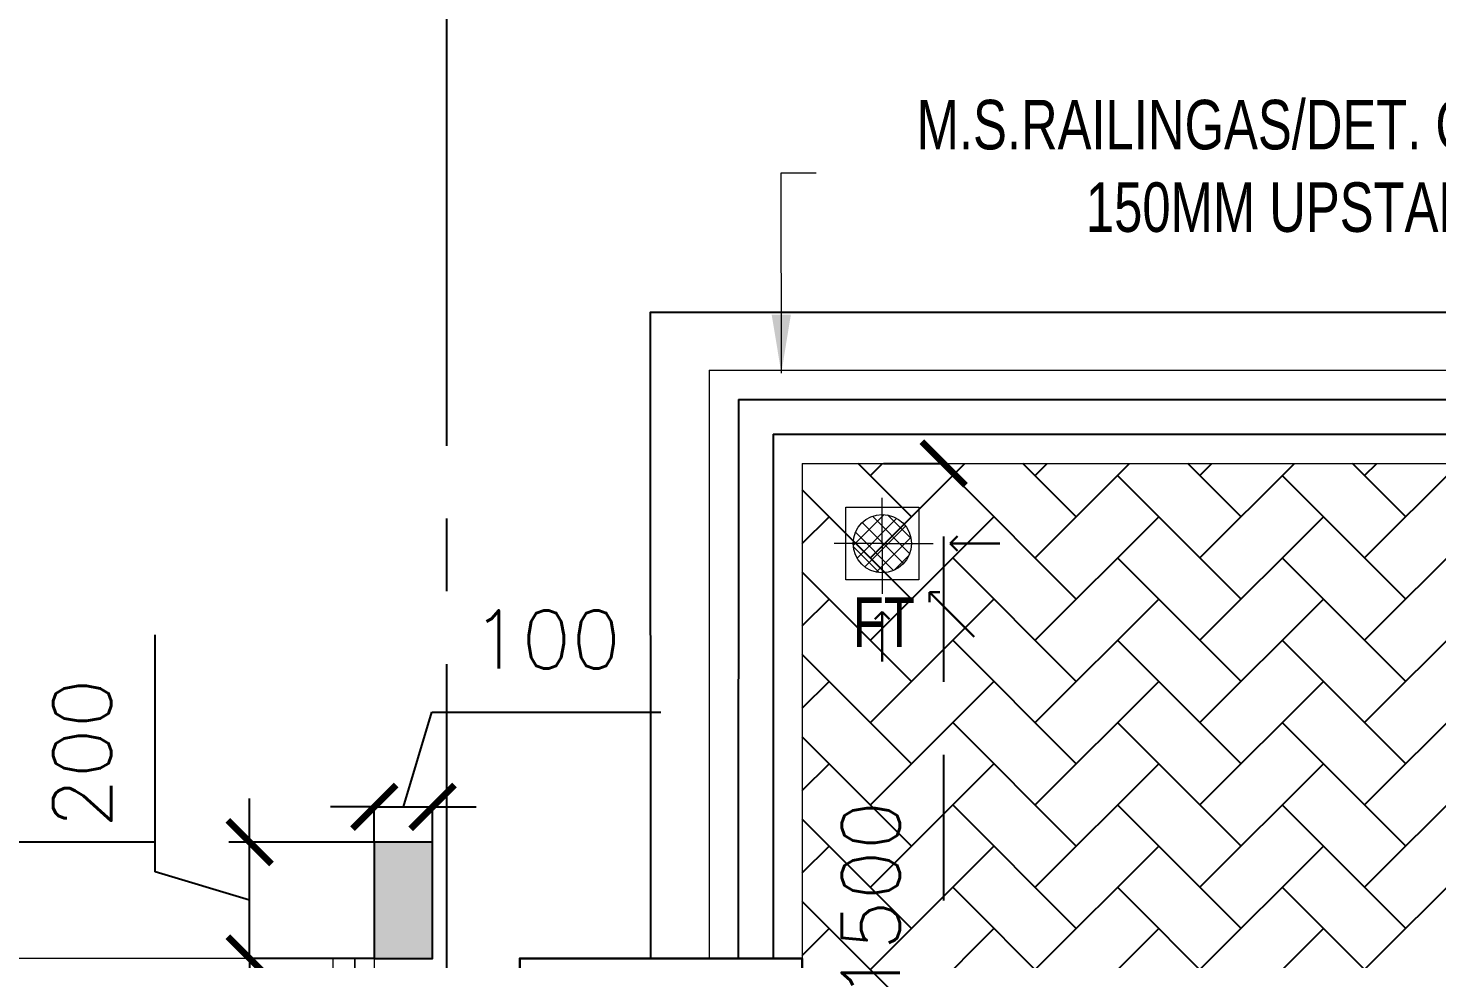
# Model space of a CAD drawing. Header units: millimetres. Extents: x 1124992 to 1258557, y -5767803 to -5695799.
# Drawn here: x 1217818 to 1220237, y -5709939 to -5708341 of the extents above; entities that cross this region are included whole.
import ezdxf

# ---------------------------------------------------------------- set-up
doc = ezdxf.new("R2010")
doc.units = ezdxf.units.MM
doc.header["$LTSCALE"] = 1000
doc.header["$MEASUREMENT"] = 0
for name, pattern in [('$1$AUDIT_D_120904163729-0', [0]), ('$36$HIDDEN', [0.375, 0.25, -0.125]), ('AUDIT_D_120904163729-0', [0]), ('T8(T9 IS SIMILAR) - DIMENSION & TEXTING$0$HIDDEN', [0.375, 0.25, -0.125]), ('T8(T9 IS SIMILAR) - TYPICAL FLOOR ELEVATION$0$AUDIT_D_120904163729-0', [0]), ('T8(T9 IS SIMILAR) - TYPICAL FLOOR ELEVATION$0$HIDDEN', [0.375, 0.25, -0.125]), ('T8_REFUGE COLUMNS$0$CENTER2', [1.125, 0.75, -0.125, 0.125, -0.125])]:
    doc.linetypes.add(name, pattern=pattern)
doc.layers.get('0').update_dxf_attribs({"linetype": 'AUDIT_D_120904163729-0'})
for name, color, linetype in [('$0$A-HATCH -160', 251, '$1$AUDIT_D_120904163729-0'), ('$21$A-DIMENSIONS', 2, '$36$HIDDEN'), ('3BHK-A$0$A-DECK SUNK 125', 8, 'Continuous'), ('3BHK-A$0$ELE 1', 1, 'Continuous'), ('T8(T9 IS SIMILAR) - DIMENSION & TEXTING$0$A-DIMENSIONS', 2, 'T8(T9 IS SIMILAR) - DIMENSION & TEXTING$0$HIDDEN'), ('T8(T9 IS SIMILAR) - TYPICAL FLOOR ELEVATION$0$A-DIM', 1, 'T8(T9 IS SIMILAR) - TYPICAL FLOOR ELEVATION$0$AUDIT_D_120904163729-0'), ('T8(T9 IS SIMILAR) - TYPICAL FLOOR ELEVATION$0$A-WALL HATCH', 252, 'T8(T9 IS SIMILAR) - TYPICAL FLOOR ELEVATION$0$AUDIT_D_120904163729-0'), ('T8(T9 IS SIMILAR) - TYPICAL FLOOR ELEVATION$0$A-WALL-FEATURES', 6, 'T8(T9 IS SIMILAR) - TYPICAL FLOOR ELEVATION$0$AUDIT_D_120904163729-0'), ('T8_REFUGE COLUMNS$0$A-CENTERLINE', 193, 'T8_REFUGE COLUMNS$0$CENTER2'), ('T8_TYPICAL COLUMNS$0$A-RCC COLS', 3, 'Continuous')]:
    doc.layers.add(name, color=color, linetype=linetype)
for name, color, linetype, lineweight in [('3BHK-A$0$$0$Window', 4, 'Continuous', 20), ('3BHK-A$0$$1$A-WALL- 160', 6, 'Continuous', 30), ('3BHK-A$0$a-TOI-fixtures', 251, 'Continuous', 0), ('3BHK-A$0$A-WALL- 160', 6, 'Continuous', 30), ('3BHK-A$0$Ele', 8, 'Continuous', 15), ('T8(T9 IS SIMILAR) - DIMENSION & TEXTING$0$R0-18-10-2014-T1-1st Podium Floor Plan$0$Text', 2, 'Continuous', 0), ('T8(T9 IS SIMILAR)$0$D&W', 8, 'Continuous', 25)]:
    doc.layers.add(name, color=color, linetype=linetype, lineweight=lineweight)
doc.styles.add('3BHK-A$0$Romans 1', font='romans.shx', dxfattribs={"height": 100})
doc.styles.add('T8(T9 IS SIMILAR) - DIMENSION & TEXTING$0$ARIAL ARROW', font='swisscl.ttf')
doc.styles.add('T8(T9 IS SIMILAR) - DIMENSION & TEXTING$0$Romans 1', font='romans.shx', dxfattribs={"height": 100})
doc.styles.add('T8(T9 IS SIMILAR) - DIMENSION & TEXTING$0$Tahoma', font='tahoma.ttf')
doc.styles.add('T8(T9 IS SIMILAR) - TYPICAL FLOOR ELEVATION$0$Romans 1', font='romans.shx', dxfattribs={"height": 100})
doc.dimstyles.new('3BHK-A$0$ALPINE S', dxfattribs={"dimscale": 0, "dimtxt": 100, "dimasz": 75, "dimexe": 0, "dimexo": 0, "dimgap": 75, "dimtad": 1, "dimdec": 0, "dimzin": 0, "dimdsep": 46, "dimtxsty": '3BHK-A$0$Romans 1', "dimblk": '3BHK-A$0$_ArchTick', "dimcen": 0.09, "dimclrd": 256, "dimclre": 256, "dimclrt": 7, "dimadec": 0, "dimazin": 0, "dimtfac": 1, "dimtdec": 0, "dimtofl": 0, "dimtmove": 1, "dimatfit": 0, "dimldrblk": '3BHK-A$0$_Open90', "dimfxl": 1, "dimtolj": 1, "dimtzin": 0, "dimarcsym": 0})
doc.dimstyles.new('T8(T9 IS SIMILAR) - DIMENSION & TEXTING$0$ALPINE S', dxfattribs={"dimscale": 0, "dimtxt": 100, "dimasz": 75, "dimexe": 0, "dimexo": 0, "dimgap": 75, "dimtad": 1, "dimdec": 0, "dimzin": 0, "dimdsep": 46, "dimtxsty": 'T8(T9 IS SIMILAR) - DIMENSION & TEXTING$0$Romans 1', "dimblk": 'T8(T9 IS SIMILAR) - DIMENSION & TEXTING$0$_ArchTick', "dimcen": 0.09, "dimclrd": 256, "dimclre": 256, "dimclrt": 7, "dimadec": 0, "dimazin": 0, "dimtfac": 1, "dimtdec": 0, "dimtofl": 0, "dimtmove": 1, "dimatfit": 0, "dimldrblk": 'T8(T9 IS SIMILAR) - DIMENSION & TEXTING$0$_Open90', "dimfxl": 1, "dimtolj": 1, "dimtzin": 0, "dimarcsym": 0})
doc.dimstyles.new('T8(T9 IS SIMILAR) - DIMENSION & TEXTING$0$SAMATA STD', dxfattribs={"dimtxt": 100, "dimasz": 50, "dimexe": 50, "dimexo": 50, "dimgap": 10, "dimtad": 0, "dimdec": 0, "dimrnd": 5, "dimzin": 0, "dimdsep": 46, "dimtxsty": 'T8(T9 IS SIMILAR) - DIMENSION & TEXTING$0$Tahoma', "dimblk": 'T8(T9 IS SIMILAR) - DIMENSION & TEXTING$0$_Origin2', "dimcen": -50, "dimdle": 50, "dimclrd": 7, "dimclre": 7, "dimclrt": 7, "dimadec": 0, "dimazin": 0, "dimtfac": 1, "dimtdec": 0, "dimtmove": 1, "dimatfit": 3, "dimfxl": 150, "dimtfill": 1, "dimtolj": 1, "dimtzin": 0, "dimlwd": -1, "dimlwe": -1, "dimarcsym": 0})
doc.dimstyles.new('T8(T9 IS SIMILAR) - TYPICAL FLOOR ELEVATION$0$ALPINE S', dxfattribs={"dimscale": 0, "dimtxt": 100, "dimasz": 75, "dimexe": 0, "dimexo": 0, "dimgap": 75, "dimtad": 1, "dimdec": 0, "dimzin": 0, "dimdsep": 46, "dimtxsty": 'T8(T9 IS SIMILAR) - TYPICAL FLOOR ELEVATION$0$Romans 1', "dimblk": 'T8(T9 IS SIMILAR) - TYPICAL FLOOR ELEVATION$0$_ArchTick', "dimcen": 0.09, "dimclrd": 256, "dimclre": 256, "dimclrt": 7, "dimadec": 0, "dimazin": 0, "dimtfac": 1, "dimtdec": 0, "dimtofl": 0, "dimtmove": 1, "dimatfit": 0, "dimldrblk": 'T8(T9 IS SIMILAR) - TYPICAL FLOOR ELEVATION$0$_Open90', "dimfxl": 1, "dimtolj": 1, "dimtzin": 0, "dimarcsym": 0})

# ---------------------------------------------------------------- blocks, each defined once
blk = doc.blocks.new('T8(T9 IS SIMILAR) - DIMENSION & TEXTING$0$_ArchTick')
at = {"color": 0, "linetype": 'ByBlock', "const_width": 0.15}
blk.add_lwpolyline([(-0.5, -0.5), (0.5, 0.5)], dxfattribs=at)
blk = doc.blocks.new('*D406')
at = {"layer": 'T8(T9 IS SIMILAR) - DIMENSION & TEXTING$0$A-DIMENSIONS', "linetype": 'T8(T9 IS SIMILAR) - DIMENSION & TEXTING$0$HIDDEN', "lineweight": -2, "transparency": 16777216}
for p, q in [((1219286.621240654, -5709088.914330672), (1219389.990296974, -5709088.914330672)), ((1219286.653179465, -5710588.949365883), (1219389.990296974, -5710588.949365883))]:
    blk.add_line(p, q, dxfattribs=at)
at = {"layer": 'T8(T9 IS SIMILAR) - DIMENSION & TEXTING$0$A-DIMENSIONS', "lineweight": -2, "transparency": 16777216}
blk.add_line((1219389.990296974, -5710588.949365883), (1219389.990296974, -5709088.914330672), dxfattribs=at)
at = {"layer": 'T8(T9 IS SIMILAR) - DIMENSION & TEXTING$0$A-DIMENSIONS', "linetype": 'ByBlock', "lineweight": -2, "transparency": 16777216, "xscale": 75, "yscale": 75, "zscale": 75}
for p, rotation in [((1219389.990296974, -5709088.914330672), 90), ((1219389.990296974, -5710588.949365883), 270)]:
    blk.add_blockref('T8(T9 IS SIMILAR) - DIMENSION & TEXTING$0$_ArchTick', p, dxfattribs=dict(at, rotation=rotation))
at = {"layer": 'T8(T9 IS SIMILAR) - DIMENSION & TEXTING$0$A-DIMENSIONS', "color": 7, "linetype": 'ByBlock', "transparency": 16777216, "insert": (1219264.990296975, -5709838.931848277), "char_height": 100, "attachment_point": 5, "rotation": 90, "style": 'T8(T9 IS SIMILAR) - DIMENSION & TEXTING$0$Romans 1'}
blk.add_mtext('\\A1;1500', dxfattribs=at)
blk = doc.blocks.new('T8(T9 IS SIMILAR) - DIMENSION & TEXTING$0$_Open90')
at = {"color": 0, "linetype": 'ByBlock', "lineweight": -2}
for p, q in [((-0.5, 0.5), (0, 0)), ((0, 0), (-1, 0)), ((0, 0), (-0.5, -0.5))]:
    blk.add_line(p, q, dxfattribs=at)
blk = doc.blocks.new('T8(T9 IS SIMILAR) - DIMENSION & TEXTING$0$_Origin2')
at = {"color": 0, "linetype": 'ByBlock', "lineweight": -2}
blk.add_line((-0.5, 0), (-1, 0), dxfattribs=at)
for radius in [0.5, 0.25]:
    blk.add_circle((0, 0), radius, dxfattribs=at)
blk = doc.blocks.new('T8_REFUGE COLUMNS')
at = {"layer": 'T8_REFUGE COLUMNS$0$A-CENTERLINE'}
blk.add_line((1218537.069074492, -5714683.190789681), (1218537.069074492, -5698573.632249597), dxfattribs=at)
blk = doc.blocks.new('T8_TYPICAL COLUMNS')
at = {"layer": 'T8_TYPICAL COLUMNS$0$A-RCC COLS', "linetype": 'ByBlock'}
blk.add_blockref('T8_REFUGE COLUMNS', (0, 0), dxfattribs=at)
blk = doc.blocks.new('3BHK-A$0$$0$2400')
at = {"layer": '3BHK-A$0$$0$Window', "color": 1, "lineweight": 13}
for p, q in [((1151176.486151809, -5692111.929242792), (1148842.486151809, -5692111.929242792)), ((1149607.486151809, -5692111.929242792), (1148879.986151809, -5692111.929242792)), ((1149607.486151809, -5692165.255909459), (1148879.986151809, -5692165.255909459)), ((1150373.736151809, -5692165.255909459), (1149644.986151809, -5692165.255909459)), ((1150411.236151809, -5692165.255909459), (1151176.48615181, -5692165.25590946)), ((1149607.486151809, -5692218.582576125), (1148842.486151809, -5692218.582576125)), ((1150373.736151809, -5692218.582576125), (1149644.986151809, -5692218.582576125)), ((1151138.986151809, -5692218.582576125), (1150411.236151809, -5692218.582576125)), ((1150373.736151809, -5692271.929242792), (1148842.486151809, -5692271.929242792)), ((1151138.986151809, -5692271.929242792), (1150411.236151809, -5692271.929242792))]:
    blk.add_line(p, q, dxfattribs=at)
at = {"layer": '3BHK-A$0$$0$Window', "color": 5, "lineweight": 13}
for p, q in [((1149607.486151809, -5692142.172576125), (1148879.986151809, -5692142.172576125)), ((1149607.486151809, -5692146.672576125), (1148879.986151809, -5692146.672576125)), ((1150373.736151809, -5692183.839242792), (1149644.986151809, -5692183.839242792)), ((1150373.736151809, -5692199.999242792), (1149644.986151809, -5692199.999242792)), ((1151138.986151809, -5692237.165909459), (1150411.236151809, -5692237.165909459)), ((1151138.986151809, -5692253.345909459), (1150411.236151809, -5692253.345909459))]:
    blk.add_line(p, q, dxfattribs=at)
at = {"layer": '3BHK-A$0$$0$Window', "color": 4, "lineweight": 13}
for points in [[(1148842.486151809, -5692111.929242792), (1148809.486151809, -5692111.929242792), (1148809.486151809, -5692271.929242792), (1148842.486151809, -5692271.929242792)], [(1148879.986151809, -5692146.672576125), (1148879.986151809, -5692165.255909459), (1148842.486151809, -5692165.255909459), (1148842.486151809, -5692111.929242792), (1148879.986151809, -5692111.929242792), (1148879.986151809, -5692142.172576125), (1148875.486151809, -5692142.172576125), (1148875.486151809, -5692146.672576125)], [(1149607.486151809, -5692146.672576125), (1149607.486151809, -5692165.255909459), (1149644.986151809, -5692165.255909459), (1149644.986151809, -5692111.929242792), (1149607.486151809, -5692111.929242792), (1149607.486151809, -5692142.172576125), (1149611.986151809, -5692142.172576125), (1149611.986151809, -5692146.672576125)], [(1151209.486151809, -5692111.929242792), (1151176.486151809, -5692111.929242792), (1151176.486151809, -5692271.929242792), (1151209.486151809, -5692271.929242792)], [(1149644.986151809, -5692199.999242792), (1149644.986151809, -5692218.582576125), (1149607.486151809, -5692218.582576125), (1149607.486151809, -5692165.255909459), (1149644.986151809, -5692165.255909459), (1149644.986151809, -5692183.839242792), (1149640.486151809, -5692183.839242792), (1149640.486151809, -5692199.999242792)], [(1150373.736151809, -5692199.999242792), (1150373.736151809, -5692218.582576125), (1150411.236151809, -5692218.582576125), (1150411.236151809, -5692165.255909459), (1150373.736151809, -5692165.255909459), (1150373.736151809, -5692183.839242792), (1150378.236151809, -5692183.839242792), (1150378.236151809, -5692199.999242792)], [(1150411.236151809, -5692253.345909459), (1150411.236151809, -5692271.929242792), (1150373.736151809, -5692271.929242792), (1150373.736151809, -5692218.582576125), (1150411.236151809, -5692218.582576125), (1150411.236151809, -5692237.165909459), (1150406.736151809, -5692237.165909459), (1150406.736151809, -5692253.345909459)], [(1151138.986151809, -5692253.345909459), (1151138.986151809, -5692271.929242792), (1151176.486151809, -5692271.929242792), (1151176.486151809, -5692218.582576125), (1151138.986151809, -5692218.582576125), (1151138.986151809, -5692237.165909459), (1151143.486151809, -5692237.165909459), (1151143.486151809, -5692253.345909459)]]:
    blk.add_lwpolyline(points, close=True, dxfattribs=at)
blk = doc.blocks.new('3BHK-A$0$_ArchTick')
at = {"color": 0, "linetype": 'ByBlock', "const_width": 0.15}
blk.add_lwpolyline([(-0.5, -0.5), (0.5, 0.5)], dxfattribs=at)
blk = doc.blocks.new('3BHK-A$0$_Open90')
at = {"color": 0, "linetype": 'ByBlock', "lineweight": -2}
for p, q in [((0, 0), (-1, 0)), ((-0.5, 0.5), (0, 0)), ((0, 0), (-0.5, -0.5))]:
    blk.add_line(p, q, dxfattribs=at)
blk = doc.blocks.new('T8(T9 IS SIMILAR) - TYPICAL FLOOR ELEVATION$0$_ArchTick')
at = {"color": 0, "linetype": 'ByBlock', "const_width": 0.15}
blk.add_lwpolyline([(-0.5, -0.5), (0.5, 0.5)], dxfattribs=at)
blk = doc.blocks.new('*D722')
at = {"layer": 'T8(T9 IS SIMILAR) - TYPICAL FLOOR ELEVATION$0$A-DIM', "lineweight": -2, "transparency": 16777216}
for p, q in [((1218036.007950633, -5709790.063223761), (1218036.007950633, -5709382.920366618)), ((1218198.507950633, -5709738.813223761), (1218198.507950633, -5709663.813223761)), ((1218198.507950633, -5709938.813223761), (1218198.507950633, -5709738.813223761)), ((1218198.507950633, -5709838.813223761), (1218036.007950633, -5709790.063223761)), ((1218198.507950633, -5709938.813223761), (1218198.507950633, -5710013.813223761))]:
    blk.add_line(p, q, dxfattribs=at)
at = {"layer": 'T8(T9 IS SIMILAR) - TYPICAL FLOOR ELEVATION$0$A-DIM', "linetype": 'T8(T9 IS SIMILAR) - TYPICAL FLOOR ELEVATION$0$HIDDEN', "lineweight": -2, "transparency": 16777216}
for p, q in [((1218412.536329382, -5709738.813223761), (1218198.507950633, -5709738.813223761)), ((1218412.53649961, -5709938.813223761), (1218198.507950633, -5709938.813223761))]:
    blk.add_line(p, q, dxfattribs=at)
at = {"layer": 'T8(T9 IS SIMILAR) - TYPICAL FLOOR ELEVATION$0$A-DIM', "linetype": 'ByBlock', "lineweight": -2, "transparency": 16777216, "xscale": 75, "yscale": 75, "zscale": 75}
for p, rotation in [((1218198.507950633, -5709738.813223761), 270), ((1218198.507950633, -5709938.813223761), 90)]:
    blk.add_blockref('T8(T9 IS SIMILAR) - TYPICAL FLOOR ELEVATION$0$_ArchTick', p, dxfattribs=dict(at, rotation=rotation))
at = {"layer": 'T8(T9 IS SIMILAR) - TYPICAL FLOOR ELEVATION$0$A-DIM', "color": 7, "linetype": 'ByBlock', "transparency": 16777216, "insert": (1217911.007950634, -5709586.491795189), "char_height": 100, "attachment_point": 5, "rotation": 90, "style": 'T8(T9 IS SIMILAR) - TYPICAL FLOOR ELEVATION$0$Romans 1'}
blk.add_mtext('\\A1;200', dxfattribs=at)
blk = doc.blocks.new('T8(T9 IS SIMILAR) - TYPICAL FLOOR ELEVATION$0$_Open90')
at = {"color": 0, "linetype": 'ByBlock', "lineweight": -2}
for p, q in [((-0.5, 0.5), (0, 0)), ((0, 0), (-1, 0)), ((0, 0), (-0.5, -0.5))]:
    blk.add_line(p, q, dxfattribs=at)
blk = doc.blocks.new('*D727')
at = {"layer": 'T8(T9 IS SIMILAR) - TYPICAL FLOOR ELEVATION$0$A-DIM', "lineweight": -2, "transparency": 16777216}
for p, q in [((1218462.536499611, -5709678.445318688), (1218511.286499611, -5709515.945318688)), ((1218511.286499611, -5709515.945318688), (1218904.143642468, -5709515.945318688)), ((1218412.536499611, -5709678.445318688), (1218337.536499611, -5709678.445318688)), ((1218412.536499611, -5709678.445318688), (1218512.536499611, -5709678.445318688)), ((1218512.536499611, -5709678.445318688), (1218587.536499611, -5709678.445318688))]:
    blk.add_line(p, q, dxfattribs=at)
at = {"layer": 'T8(T9 IS SIMILAR) - TYPICAL FLOOR ELEVATION$0$A-DIM', "linetype": 'T8(T9 IS SIMILAR) - TYPICAL FLOOR ELEVATION$0$HIDDEN', "lineweight": -2, "transparency": 16777216}
for p, q in [((1218412.536499611, -5709738.813223761), (1218412.536499611, -5709678.445318688)), ((1218512.536499611, -5709738.813223761), (1218512.536499611, -5709678.445318688))]:
    blk.add_line(p, q, dxfattribs=at)
at = {"layer": 'T8(T9 IS SIMILAR) - TYPICAL FLOOR ELEVATION$0$A-DIM', "linetype": 'ByBlock', "lineweight": -2, "transparency": 16777216, "xscale": 75, "yscale": 75, "zscale": 75}
blk.add_blockref('T8(T9 IS SIMILAR) - TYPICAL FLOOR ELEVATION$0$_ArchTick', (1218412.536499611, -5709678.445318688), dxfattribs=at)
at = {"layer": 'T8(T9 IS SIMILAR) - TYPICAL FLOOR ELEVATION$0$A-DIM', "linetype": 'ByBlock', "lineweight": -2, "transparency": 16777216, "xscale": 75, "yscale": 75, "zscale": 75, "rotation": 180}
blk.add_blockref('T8(T9 IS SIMILAR) - TYPICAL FLOOR ELEVATION$0$_ArchTick', (1218512.536499611, -5709678.445318688), dxfattribs=at)
at = {"layer": 'T8(T9 IS SIMILAR) - TYPICAL FLOOR ELEVATION$0$A-DIM', "color": 7, "linetype": 'ByBlock', "transparency": 16777216, "insert": (1218707.71507104, -5709390.945318688), "char_height": 100, "attachment_point": 5, "style": 'T8(T9 IS SIMILAR) - TYPICAL FLOOR ELEVATION$0$Romans 1', "bg_fill": 3, "box_fill_scale": 1.25, "bg_fill_color": 256, "bg_fill_true_color": 13158600, "bg_fill_transparency": 0}
blk.add_mtext('\\A1;100', dxfattribs=at)
blk = doc.blocks.new('T8(T9 IS SIMILAR) - DIMENSION & TEXTING')
at = {"layer": 'T8(T9 IS SIMILAR) - DIMENSION & TEXTING$0$R0-18-10-2014-T1-1st Podium Floor Plan$0$Text', "linetype": 'ByBlock', "style": 'T8(T9 IS SIMILAR) - DIMENSION & TEXTING$0$ARIAL ARROW'}
blk.add_text('FT', height=85, dxfattribs=at).set_placement((1219233.861289084, -5709403.674048432))
at = {"layer": 'T8(T9 IS SIMILAR) - DIMENSION & TEXTING$0$R0-18-10-2014-T1-1st Podium Floor Plan$0$Text', "linetype": 'ByBlock', "insert": (1220365.13534269, -5708464.23183345, 0.4895635743113104), "char_height": 85, "width": 1176.168103157658, "attachment_point": 3, "style": 'T8(T9 IS SIMILAR) - DIMENSION & TEXTING$0$ARIAL ARROW'}
blk.add_mtext('M.S.RAILINGAS/DET. ON 150MM UPSTAND', dxfattribs=at)
at = {"layer": 'T8(T9 IS SIMILAR) - DIMENSION & TEXTING$0$A-DIMENSIONS', "linetype": 'ByBlock'}
dim = blk.add_linear_dim(base=(1219389.990296974, -5709088.914330672, 0.4895635743113104), p1=(1219286.653179465, -5710588.949365883, 0.4895635743113104), p2=(1219286.621240654, -5709088.914330672, 0.4895635743113104), angle=90, dimstyle='T8(T9 IS SIMILAR) - DIMENSION & TEXTING$0$ALPINE S', override={"dimscale": 1, "dimfxl": 5, "dimarcsym": 1}, dxfattribs=at)
dim.commit()
dim.dimension.update_dxf_attribs({"geometry": '*D406', "text_midpoint": (1219264.990296975, -5709838.931848277, 0.4895635743113104)})
at = {"layer": 'T8(T9 IS SIMILAR) - DIMENSION & TEXTING$0$R0-18-10-2014-T1-1st Podium Floor Plan$0$Text'}
blk.add_leader([(1219111.316096684, -5708933.359682003), (1219110.7863532, -5708589.525819267), (1219171.162247004, -5708589.553024051)], dimstyle='T8(T9 IS SIMILAR) - DIMENSION & TEXTING$0$SAMATA STD', override={"dimscale": 1, "dimasz": 100, "dimclrd": 2, "dimfxlon": 1, "dimarcsym": 1}, dxfattribs=at)
blk = doc.blocks.new('3BHK-A$0$A$C1DA736AB')
at = {"layer": '3BHK-A$0$a-TOI-fixtures', "linetype": 'ByBlock'}
for points in [[(117.0387634050567, 0.417050295509398, -1.444221873203588e-07), (202.2607585566584, 0.417050295509398, -1.444221873203588e-07)], [(81.71770091936924, -82.77827512752265, -1.444221873203588e-07), (158.1694625304081, -159.9498260067776, -1.444221873203588e-07)], [(0.4170502950437367, -117.0387634048238, -1.444221873203588e-07), (0.4170502950437367, -202.2607585564256, -1.444221873203588e-07)]]:
    blk.add_leader(points, dimstyle='3BHK-A$0$ALPINE S', override={"dimscale": 1, "dimasz": 25, "dimtad": 0, "dimfxl": 5, "dimtfill": 1, "dimarcsym": 1}, dxfattribs=at)
blk = doc.blocks.new('3BHK-A$0$Type-A-First Floor Plan-bottom-up$0$FLOOR TRAP-flat-6')
at = {"layer": '3BHK-A$0$a-TOI-fixtures'}
h = blk.add_hatch(dxfattribs=at)
h.set_pattern_fill('ACET-2D-_USER', color=256, scale=20, angle=45, style=0, double=1, pattern_type=0)
h.set_pattern_definition([(45, (-789896.9811593808, 5385770.065510595), (-14.14213562373095, 14.14213562373095), []), (135, (-789896.9811593808, 5385770.065510595), (-14.14213562373095, -14.14213562373095), [])])
edge = h.paths.add_edge_path()
edge.add_arc((150, 150), 50, 0, 360)
for q in [(150, 228.6066128518432), (67.63823741488159, 150), (237.4005553794559, 150), (150, 63.56981365382671)]:
    blk.add_line((150, 150), q, dxfattribs=at)
blk.add_lwpolyline([(87.5, 212.5), (212.5, 212.5), (212.5, 87.5), (87.5, 87.5)], close=True, dxfattribs=at)
blk.add_circle((150, 150), 50, dxfattribs=at)
at = {"layer": '3BHK-A$0$A-WALL- 160', "linetype": 'ByBlock'}
blk.add_blockref('3BHK-A$0$A$C1DA736AB', (149.5829497049563, 149.5829497044906, 1.444221873203588e-07), dxfattribs=at)
blk = doc.blocks.new('3BHK-A')
at = {"layer": '3BHK-A$0$A-DECK SUNK 125'}
h = blk.add_hatch(dxfattribs=at)
h.set_pattern_fill('AR-HBONE', color=256, scale=25)
h.set_pattern_definition([(45.00000000000001, (1.30385160446167e-08, 0), (1.110223024625157e-14, 141.4213562373095), [299.9999999999999, -99.99999999999997]), (135, (70.71067813783884, 70.71067812480032), (1.110223024625157e-14, 141.4213562373095), [299.9999999999992, -99.9999999999998])])
h.paths.add_polyline_path([(1193397.379559137, -5709088.518926526), (1190792.739548378, -5709088.673284889), (1190792.739548378, -5709388.518926526), (1190232.739604955, -5709388.518926526), (1190232.739604954, -5710588.518926526), (1193397.379558423, -5710588.512239891)])
h.paths.add_polyline_path([(1193497.379558423, -5710588.518926526), (1193497.320872995, -5710038.518926526), (1193882.260591126, -5710038.518926526), (1193882.260591126, -5710188.518926526), (1193682.556000597, -5710188.518926526), (1193682.556000597, -5710588.518926526)])
at = {"layer": '3BHK-A$0$A-WALL- 160', "linetype": 'ByBlock', "elevation": -0.02432551863291288}
blk.add_lwpolyline([(1193397.379559137, -5709938.518926526), (1193882.260591126, -5709938.518926526), (1193882.260591126, -5710038.518926526), (1193397.32087044, -5710038.518926526)], close=True, dxfattribs=at)
at = {"layer": '3BHK-A$0$Ele'}
for p, q in [((1193557.379559137, -5708928.518926526, -0.02432551863291288), (1190632.739548377, -5708928.518926526, -0.04865103726582576)), ((1193557.379559137, -5708928.518926526, -0.02432551863291288), (1193557.379558313, -5709938.817185936, -0.02432551863291288)), ((1193397.379559137, -5709088.518926526, -0.02432551863291288), (1190792.739548377, -5709088.518926526, -0.04865103726582576)), ((1193397.379559137, -5709088.518926526, -0.02432551863291288), (1193397.379558313, -5709938.817185936, -0.02432551863291288))]:
    blk.add_line(p, q, dxfattribs=at)
at = {"layer": '3BHK-A$0$ELE 1'}
for p, q in [((1193507.084147234, -5708978.518928958, -0.02432551863291288), (1190682.739550809, -5708978.518928958, -0.04865103726582576)), ((1193507.084147234, -5708978.518928958, -0.02432551863291288), (1193507.379555882, -5709938.817185936, -0.02432551863291288)), ((1193447.379561569, -5709038.518924095, -0.02432551863291288), (1190742.739545946, -5709038.518924095, -0.04865103726582576)), ((1193447.379561569, -5709038.518924095, -0.02432551863291288), (1193447.379560745, -5709938.817185936, -0.02432551863291288))]:
    blk.add_line(p, q, dxfattribs=at)
at = {"layer": '3BHK-A$0$$1$A-WALL- 160', "linetype": 'ByBlock', "rotation": 180}
blk.add_blockref('3BHK-A$0$$0$2400', (2345341.848923315, -11402210.4481693, -0.02432551863291288), dxfattribs=at)
at = {"layer": '3BHK-A$0$a-TOI-fixtures', "extrusion": (0, 0, -1), "zscale": -1}
blk.add_blockref('3BHK-A$0$Type-A-First Floor Plan-bottom-up$0$FLOOR TRAP-flat-6', (-1193410.039572788, -5709376.217473127, 0.02432551863291288), dxfattribs=at)
blk = doc.blocks.new('T8(T9 IS SIMILAR) - TYPICAL FLOOR ELEVATION')
at = {"layer": 'T8(T9 IS SIMILAR) - TYPICAL FLOOR ELEVATION$0$A-WALL HATCH', "linetype": 'ByBlock'}
h = blk.add_hatch(dxfattribs=at)
h.set_pattern_fill('ZIGZAG', color=256, scale=250)
h.set_pattern_definition([(0, (0, 0), (31.25, 31.25), [31.25, -31.25]), (90, (31.25, 0), (-31.25, 31.25), [31.25, -31.25])])
h.paths.add_polyline_path([(1186332.744911022, -5719983.513847706), (1186332.744911022, -5719683.513847706), (1186432.744911022, -5719683.513847706), (1186432.744911021, -5719883.513847706), (1186982.742257987, -5719883.513847708), (1186982.742257987, -5719523.462200978), (1187082.742257987, -5719523.462200978), (1187082.742257988, -5719983.513847708)])
h.paths.add_polyline_path([(1190232.739604954, -5719983.513847706), (1190232.739604954, -5719683.513847706), (1190132.739604954, -5719683.513847706), (1190132.739604955, -5719883.513847706), (1189582.742257989, -5719883.513847708), (1189582.742257989, -5719523.462200978), (1189482.742257989, -5719523.462200978), (1189482.742257989, -5719983.513847708)])
h.paths.add_polyline_path([(1190857.655016405, -5717933.453114517), (1190857.655016405, -5717733.453114517), (1190757.655016405, -5717733.453114517), (1190757.655016405, -5717933.453114517)])
h.paths.add_polyline_path([(1193357.655016405, -5717733.453114517), (1193357.655016405, -5717933.453114517), (1193257.655016405, -5717933.453114517), (1193257.655016405, -5717733.453114517)])
h.paths.add_polyline_path([(1196632.824636635, -5709938.81322376), (1196632.824636635, -5709738.81322376), (1196532.824636635, -5709738.81322376), (1196532.824636635, -5709938.81322376)])
h.paths.add_polyline_path([(1194131.992500206, -5709738.813223761), (1194131.992500206, -5709938.813223761), (1194031.992500206, -5709938.813223761), (1194031.992500206, -5709738.813223761)])
h.paths.add_polyline_path([(1195742.656880111, -5701889.698001103), (1196212.787461024, -5701889.6980011), (1196212.787461024, -5702349.698001103), (1196112.787461021, -5702349.698001103), (1196112.787461021, -5701989.6980011), (1195742.656880111, -5701989.698001103)])
h.paths.add_polyline_path([(1198312.787461024, -5702349.698001103), (1198312.787461024, -5701889.698001102), (1199132.592345926, -5701889.698001103), (1199132.592345926, -5701989.698001103), (1198412.787461025, -5701989.698001102), (1198412.787461025, -5702349.698001103)])
h.paths.add_polyline_path([(1199662.520018372, -5701090.315009164), (1199662.520018372, -5700890.315009164), (1199762.520018372, -5700890.315009164), (1199762.520018372, -5701090.315009164)])
h.paths.add_polyline_path([(1201862.646937739, -5700890.315009164), (1201862.646937739, -5701090.315009164), (1201962.646937739, -5701090.315009164), (1201962.646937739, -5700890.315009164)])
h.paths.add_polyline_path([(1210681.882062078, -5700890.315009164), (1210681.882062078, -5701090.315009164), (1210581.882062078, -5701090.315009164), (1210581.882062078, -5700890.315009164)])
h.paths.add_polyline_path([(1212882.008981445, -5701090.315009164), (1212882.008981445, -5700890.315009164), (1212782.008981445, -5700890.315009164), (1212782.008981445, -5701090.315009164)])
h.paths.add_polyline_path([(1214231.79839973, -5702349.698001103), (1214231.79839973, -5701889.698001098), (1213412.264499907, -5701889.698001103), (1213412.264499907, -5701989.698001103), (1214131.79839973, -5701989.698001098), (1214131.79839973, -5702349.698001103)])
h.paths.add_polyline_path([(1216801.936660584, -5701889.698000361), (1216331.79839973, -5701889.698001101), (1216331.79839973, -5702349.698001103), (1216431.798399733, -5702349.698001103), (1216431.798399733, -5701989.698001101), (1216801.936660372, -5701989.698001885)])
h.paths.add_polyline_path([(1215911.704363182, -5709938.81322376), (1215911.704363182, -5709738.81322376), (1216011.704363182, -5709738.81322376), (1216011.704363182, -5709938.81322376)])
h.paths.add_polyline_path([(1218412.536499611, -5709738.813223761), (1218412.536499611, -5709938.813223761), (1218512.536499611, -5709938.813223761), (1218512.536499611, -5709738.813223761)])
h.paths.add_polyline_path([(1221686.873983412, -5717933.453114517), (1221686.873983412, -5717733.453114517), (1221786.873983412, -5717733.453114517), (1221786.873983412, -5717933.453114517)])
h.paths.add_polyline_path([(1219186.873983412, -5717733.453114517), (1219186.873983412, -5717933.453114517), (1219286.873983412, -5717933.453114517), (1219286.873983412, -5717733.453114517)])
h.paths.add_polyline_path([(1222311.789394862, -5719983.513847706), (1222311.789394862, -5719683.513847706), (1222411.789394862, -5719683.513847706), (1222411.789394861, -5719883.513847706), (1222961.786741827, -5719883.513847708), (1222961.786741827, -5719523.462200978), (1223061.786741827, -5719523.462200978), (1223061.786741827, -5719983.513847708)])
h.paths.add_polyline_path([(1226211.784088794, -5719983.513847706), (1226211.784088794, -5719683.513847706), (1226111.784088794, -5719683.513847706), (1226111.784088794, -5719883.513847706), (1225561.786741828, -5719883.513847708), (1225561.786741828, -5719523.462200978), (1225461.786741828, -5719523.462200978), (1225461.786741828, -5719983.513847708)])
h.paths.add_polyline_path([(1217001.923366661, -5727584.643967761), (1216901.923366661, -5727584.643967761), (1216901.923366661, -5727784.643967762), (1216356.798399731, -5727784.643967762), (1216356.798399731, -5727424.643967764), (1216256.798399731, -5727424.643967764), (1216256.798399731, -5727884.643967762), (1217001.923366661, -5727884.643967762)])
h.paths.add_polyline_path([(1214156.798399717, -5727424.643967764), (1214056.798399717, -5727424.643967764), (1214056.798399718, -5727784.643967762), (1213412.264499907, -5727784.643967762), (1213412.264499907, -5727884.643967761), (1214156.798399718, -5727884.643967763)])
h.paths.add_polyline_path([(1210681.882062078, -5728884.026959701), (1210681.882062078, -5728684.026959701), (1210581.882062078, -5728684.026959701), (1210581.882062078, -5728884.026959701)])
h.paths.add_polyline_path([(1212882.008981445, -5728684.026959701), (1212882.008981445, -5728884.026959701), (1212782.008981445, -5728884.026959701), (1212782.008981445, -5728684.026959701)])
h.paths.add_polyline_path([(1201862.646937739, -5728884.026959701), (1201862.646937739, -5728684.026959701), (1201962.646937739, -5728684.026959701), (1201962.646937739, -5728884.026959701)])
h.paths.add_polyline_path([(1199662.520018372, -5728684.026959701), (1199662.520018372, -5728884.026959701), (1199762.520018372, -5728884.026959701), (1199762.520018372, -5728684.026959701)])
h.paths.add_polyline_path([(1198387.730600097, -5727424.643967764), (1198487.730600097, -5727424.643967764), (1198487.730600097, -5727784.643967762), (1199132.264499908, -5727784.643967762), (1199132.264499908, -5727884.643967761), (1198387.730600098, -5727884.643967763)])
h.paths.add_polyline_path([(1195542.605633154, -5727584.643967761), (1195642.605633154, -5727584.643967761), (1195642.605633154, -5727784.643967762), (1196187.730600085, -5727784.643967762), (1196187.730600086, -5727424.643967764), (1196287.730600086, -5727424.643967764), (1196287.730600085, -5727884.643967762), (1195542.605633154, -5727884.643967762)])
at = {"layer": 'T8(T9 IS SIMILAR) - TYPICAL FLOOR ELEVATION$0$A-WALL-FEATURES', "color": 8, "linetype": 'T8(T9 IS SIMILAR) - TYPICAL FLOOR ELEVATION$0$HIDDEN'}
blk.add_line((1218412.536499611, -5709738.813223761, 0.6149634448385195), (1216011.704363182, -5709738.81322376, -0.02432551863291288), dxfattribs=at)
at = {"layer": 'T8(T9 IS SIMILAR) - TYPICAL FLOOR ELEVATION$0$A-WALL-FEATURES', "linetype": 'ByBlock', "elevation": -0.02432551863291288}
blk.add_lwpolyline([(1218887.298696446, -5709938.870440122), (1218886.946344205, -5708828.741834598), (1222011.799668951, -5708828.7118315), (1222011.779233928, -5709227.83590532)], dxfattribs=at)
blk.add_lwpolyline([(1218412.536499611, -5709738.813223761), (1218412.536499611, -5709938.813223761), (1218512.536499611, -5709938.813223761), (1218512.536499611, -5709738.813223761)], close=True, dxfattribs=at)
at = {"layer": 'T8(T9 IS SIMILAR) - TYPICAL FLOOR ELEVATION$0$A-DIM', "linetype": 'ByBlock'}
dim = blk.add_linear_dim(base=(1218198.507950633, -5709738.813223761), p1=(1218412.53649961, -5709938.813223761, -0.02432551863291288), p2=(1218412.536329382, -5709738.813223761, 0.6149633995119075), angle=90, dimstyle='T8(T9 IS SIMILAR) - TYPICAL FLOOR ELEVATION$0$ALPINE S', override={"dimscale": 1, "dimfxl": 5, "dimarcsym": 1}, dxfattribs=at)
dim.commit()
dim.dimension.update_dxf_attribs({"geometry": '*D722', "text_midpoint": (1217911.007950634, -5709715.063223761)})
dim = blk.add_linear_dim(base=(1218512.536499611, -5709678.445318688), p1=(1218412.536499611, -5709738.813223761, -0.02432551863291288), p2=(1218512.536499611, -5709738.813223761, -0.02432551863291288), dimstyle='T8(T9 IS SIMILAR) - TYPICAL FLOOR ELEVATION$0$ALPINE S', override={"dimscale": 1, "dimfxl": 5, "dimtfill": 1, "dimarcsym": 1}, dxfattribs=at)
dim.commit()
dim.dimension.update_dxf_attribs({"geometry": '*D727', "text_midpoint": (1218586.286499611, -5709390.945318688)})
blk = doc.blocks.new('T8(T9 IS SIMILAR)')
at = {"layer": 'T8(T9 IS SIMILAR)$0$D&W', "linetype": 'ByBlock', "xscale": -1}
blk.add_blockref('3BHK-A', (2412544.595220001, 0, 0.5138890929442232), dxfattribs=at)
at = {"layer": 'T8(T9 IS SIMILAR)$0$D&W', "linetype": 'ByBlock'}
blk.add_blockref('T8(T9 IS SIMILAR) - TYPICAL FLOOR ELEVATION', (1.862645149230957e-09, 0), dxfattribs=at)
blk.add_blockref('T8_TYPICAL COLUMNS', (1.862645149230957e-09, 0), dxfattribs=at)

msp = doc.modelspace()

# ---------------------------------------------------------------- block references
at = {"layer": '$21$A-DIMENSIONS', "linetype": 'ByBlock'}
msp.add_blockref('T8(T9 IS SIMILAR)', (0, 0), dxfattribs=at)

# ---------------------------------------------------------------- next in the draw order: block references
at = {"layer": '$0$A-HATCH -160', "linetype": 'ByBlock'}
msp.add_blockref('T8(T9 IS SIMILAR) - DIMENSION & TEXTING', (0, 0), dxfattribs=at)

doc.saveas('drawing.dxf')
